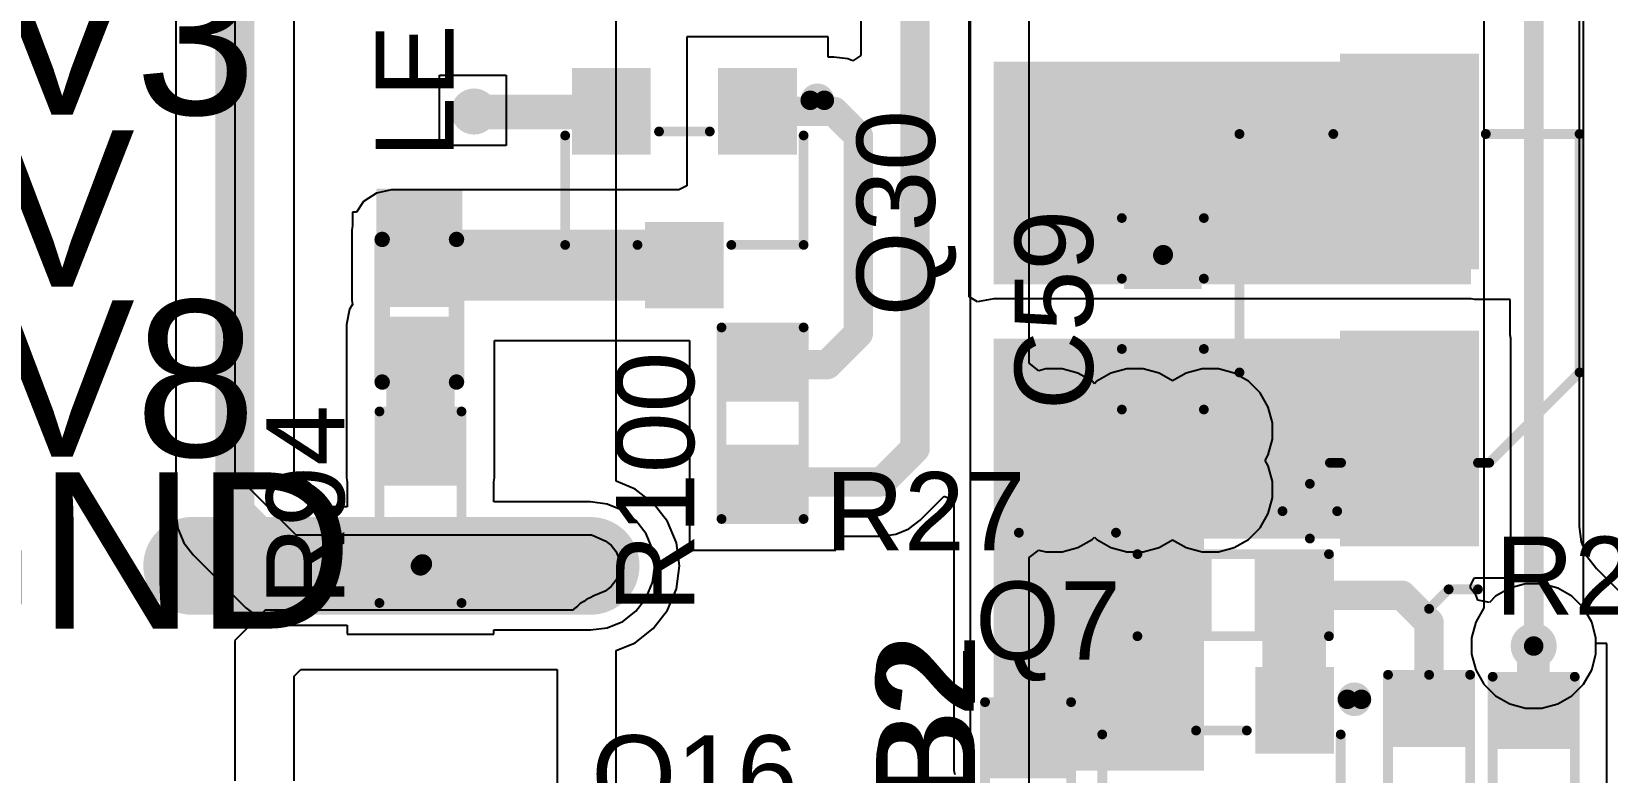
# Model space of a CAD drawing. Header units: millimetres. Extents: x -3 to 5437, y -3 to 5435.
# Drawn here: x 112.34 to 132.82, y 21.06 to 30.69 of the extents above; entities that cross this region are included whole.
import ezdxf

# ---------------------------------------------------------------- set-up
doc = ezdxf.new("R2010")
doc.units = ezdxf.units.MM
for name, color, linetype in [('BottomLayer', 5, 'Continuous'), ('BottomSolder', 6, 'Continuous'), ('TopLayer', 1, 'Continuous'), ('TopOverlay', 2, 'Continuous'), ('TopPaste', 8, 'Continuous'), ('TopSolder', 216, 'Continuous'), ('ViaHoleLayer', 16, 'Continuous')]:
    doc.layers.add(name, color=color, linetype=linetype)
doc.styles.add('Arial', font='', dxfattribs={"height": 0.2})
doc.styles.get('Arial').set_extended_font_data('Arial')

# ---------------------------------------------------------------- blocks, each defined once
blk = doc.blocks.new('SOT_23_237')
at = {"layer": 'TopLayer'}
for points in [[(-0.41, 1.46), (0.41, 1.46), (0.41, 0.54), (-0.41, 0.54)], [(-1.36, -0.54), (-0.54, -0.54), (-0.54, -1.46), (-1.36, -1.46)], [(0.54, -0.54), (1.36, -0.54), (1.36, -1.46), (0.54, -1.46)]]:
    blk.add_hatch(color=1, dxfattribs=at).paths.add_polyline_path(points)
at = {"layer": 'TopPaste'}
for points in [[(-0.41, 1.46), (0.41, 1.46), (0.41, 0.54), (-0.41, 0.54)], [(-1.36, -0.54), (-0.54, -0.54), (-0.54, -1.46), (-1.36, -1.46)], [(0.54, -0.54), (1.36, -0.54), (1.36, -1.46), (0.54, -1.46)]]:
    blk.add_hatch(color=8, dxfattribs=at).paths.add_polyline_path(points)
at = {"layer": 'TopSolder'}
for points in [[(-0.512, 1.562), (0.512, 1.562), (0.512, 0.438), (-0.512, 0.438)], [(-1.462, -0.438), (-0.438, -0.438), (-0.438, -1.562), (-1.462, -1.562)], [(0.438, -0.438), (1.462, -0.438), (1.462, -1.562), (0.438, -1.562)]]:
    blk.add_hatch(color=216, dxfattribs=at).paths.add_polyline_path(points)
at = {"layer": 'TopOverlay', "const_width": 0.127}
for points in [[(-1.549, 0.737), (-1.549, -0.686)], [(-0.61, 0.737), (-1.549, 0.737)], [(1.549, 0.737), (0.61, 0.737)], [(1.549, 0.737), (1.549, -0.686)], [(0.33, -0.737), (-0.33, -0.737)]]:
    blk.add_lwpolyline(points, dxfattribs=at)
at = {"layer": 'TopOverlay'}
for points, const_width in [([(-1.581, 0.737, 1), (-1.518, 0.737, 1)], 0.0635), ([(-1.581, 0.737, 1), (-1.518, 0.737, 1)], 0.0635), ([(-0.641, 0.737, 1), (-0.578, 0.737, 1)], 0.0635), ([(0.578, 0.737, 1), (0.641, 0.737, 1)], 0.0635), ([(1.518, 0.737, 1), (1.581, 0.737, 1)], 0.0635), ([(1.518, 0.737, 1), (1.581, 0.737, 1)], 0.0635), ([(-1.581, -0.686, 1), (-1.518, -0.686, 1)], 0.0635), ([(-0.362, -0.737, 1), (-0.298, -0.737, 1)], 0.0635), ([(0.298, -0.737, 1), (0.362, -0.737, 1)], 0.0635), ([(1.518, -0.686, 1), (1.581, -0.686, 1)], 0.0635), ([(-1.636, -1.143, 1), (-1.819, -1.143, 1)], 0.254), ([(-1.882, -1.143, 1), (-1.755, -1.143, 1)], 0.127), ([(-1.699, -1.143, 1), (-1.572, -1.143, 1)], 0.127)]:
    blk.add_lwpolyline(points, format="xyb", close=True, dxfattribs=dict(at, const_width=const_width))
blk = doc.blocks.new('R___0603_261')
at = {"layer": 'TopLayer'}
for points in [[(-0.381, 0.4445), (-0.381, -0.4445), (-1.143, -0.4445), (-1.143, 0.4445)], [(1.143, 0.4445), (1.143, -0.4445), (0.381, -0.4445), (0.381, 0.4445)]]:
    blk.add_hatch(color=1, dxfattribs=at).paths.add_polyline_path(points)
at = {"layer": 'TopPaste'}
for points in [[(-0.381, 0.4445), (-0.381, -0.4445), (-1.143, -0.4445), (-1.143, 0.4445)], [(1.143, 0.4445), (1.143, -0.4445), (0.381, -0.4445), (0.381, 0.4445)]]:
    blk.add_hatch(color=8, dxfattribs=at).paths.add_polyline_path(points)
at = {"layer": 'TopSolder'}
for points in [[(-0.2794, 0.5461), (-0.2794, -0.5461), (-1.2446, -0.5461), (-1.2446, 0.5461)], [(1.2446, 0.5461), (1.2446, -0.5461), (0.2794, -0.5461), (0.2794, 0.5461)]]:
    blk.add_hatch(color=216, dxfattribs=at).paths.add_polyline_path(points)
at = {"layer": 'TopOverlay', "const_width": 0.127}
for points in [[(-1.2192, -0.5334), (-1.2192, 0.5334)], [(1.2192, 0.5334), (-1.2192, 0.5334)], [(1.2192, -0.5334), (1.2192, 0.5334)], [(1.2192, -0.5334), (-1.2192, -0.5334)]]:
    blk.add_lwpolyline(points, dxfattribs=at)
at = {"layer": 'TopOverlay', "const_width": 0.0635}
for points in [[(-1.25095, 0.5334, 1), (-1.18745, 0.5334, 1)], [(-1.25095, 0.5334, 1), (-1.18745, 0.5334, 1)], [(1.18745, 0.5334, 1), (1.25095, 0.5334, 1)], [(1.18745, 0.5334, 1), (1.25095, 0.5334, 1)], [(-1.25095, -0.5334, 1), (-1.18745, -0.5334, 1)], [(-1.25095, -0.5334, 1), (-1.18745, -0.5334, 1)], [(1.18745, -0.5334, 1), (1.25095, -0.5334, 1)], [(1.18745, -0.5334, 1), (1.25095, -0.5334, 1)]]:
    blk.add_lwpolyline(points, format="xyb", close=True, dxfattribs=at)
blk = doc.blocks.new('R___0603_262')
at = {"layer": 'TopLayer'}
for points in [[(-0.381, 0.4445), (-0.381, -0.4445), (-1.143, -0.4445), (-1.143, 0.4445)], [(1.143, 0.4445), (1.143, -0.4445), (0.381, -0.4445), (0.381, 0.4445)]]:
    blk.add_hatch(color=1, dxfattribs=at).paths.add_polyline_path(points)
at = {"layer": 'TopPaste'}
for points in [[(-0.381, 0.4445), (-0.381, -0.4445), (-1.143, -0.4445), (-1.143, 0.4445)], [(1.143, 0.4445), (1.143, -0.4445), (0.381, -0.4445), (0.381, 0.4445)]]:
    blk.add_hatch(color=8, dxfattribs=at).paths.add_polyline_path(points)
at = {"layer": 'TopSolder'}
for points in [[(-0.2794, 0.5461), (-0.2794, -0.5461), (-1.2446, -0.5461), (-1.2446, 0.5461)], [(1.2446, 0.5461), (1.2446, -0.5461), (0.2794, -0.5461), (0.2794, 0.5461)]]:
    blk.add_hatch(color=216, dxfattribs=at).paths.add_polyline_path(points)
at = {"layer": 'TopOverlay', "const_width": 0.127}
for points in [[(1.2192, 0.5334), (-1.2192, 0.5334)], [(-1.2192, -0.5334), (-1.2192, 0.5334)], [(1.2192, -0.5334), (1.2192, 0.5334)], [(1.2192, -0.5334), (-1.2192, -0.5334)]]:
    blk.add_lwpolyline(points, dxfattribs=at)
at = {"layer": 'TopOverlay', "const_width": 0.0635}
for points in [[(-1.25095, 0.5334, 1), (-1.18745, 0.5334, 1)], [(-1.25095, 0.5334, 1), (-1.18745, 0.5334, 1)], [(1.18745, 0.5334, 1), (1.25095, 0.5334, 1)], [(1.18745, 0.5334, 1), (1.25095, 0.5334, 1)], [(-1.25095, -0.5334, 1), (-1.18745, -0.5334, 1)], [(-1.25095, -0.5334, 1), (-1.18745, -0.5334, 1)], [(1.18745, -0.5334, 1), (1.25095, -0.5334, 1)], [(1.18745, -0.5334, 1), (1.25095, -0.5334, 1)]]:
    blk.add_lwpolyline(points, format="xyb", close=True, dxfattribs=at)
blk = doc.blocks.new('RES_0603_295')
at = {"layer": 'TopLayer'}
for points in [[(-0.381, 0.4445), (-0.381, -0.4445), (-1.143, -0.4445), (-1.143, 0.4445)], [(1.143, 0.4445), (1.143, -0.4445), (0.381, -0.4445), (0.381, 0.4445)]]:
    blk.add_hatch(color=1, dxfattribs=at).paths.add_polyline_path(points)
at = {"layer": 'TopPaste'}
for points in [[(-0.381, 0.4445), (-0.381, -0.4445), (-1.143, -0.4445), (-1.143, 0.4445)], [(1.143, 0.4445), (1.143, -0.4445), (0.381, -0.4445), (0.381, 0.4445)]]:
    blk.add_hatch(color=8, dxfattribs=at).paths.add_polyline_path(points)
at = {"layer": 'TopSolder'}
for points in [[(-0.2794, 0.5461), (-0.2794, -0.5461), (-1.2446, -0.5461), (-1.2446, 0.5461)], [(1.2446, 0.5461), (1.2446, -0.5461), (0.2794, -0.5461), (0.2794, 0.5461)]]:
    blk.add_hatch(color=216, dxfattribs=at).paths.add_polyline_path(points)
at = {"layer": 'TopOverlay', "const_width": 0.127}
for points in [[(-1.2446, 0.5334), (-1.2446, -0.5334)], [(-1.2446, 0.5334), (1.2446, 0.5334)], [(1.2446, 0.5334), (1.2446, -0.5334)], [(-1.2446, -0.5334), (1.2446, -0.5334)]]:
    blk.add_lwpolyline(points, dxfattribs=at)
at = {"layer": 'TopOverlay', "const_width": 0.0635}
for points in [[(-1.27635, 0.5334, 1), (-1.21285, 0.5334, 1)], [(-1.27635, 0.5334, 1), (-1.21285, 0.5334, 1)], [(1.21285, 0.5334, 1), (1.27635, 0.5334, 1)], [(1.21285, 0.5334, 1), (1.27635, 0.5334, 1)], [(-1.27635, -0.5334, 1), (-1.21285, -0.5334, 1)], [(-1.27635, -0.5334, 1), (-1.21285, -0.5334, 1)], [(1.21285, -0.5334, 1), (1.27635, -0.5334, 1)], [(1.21285, -0.5334, 1), (1.27635, -0.5334, 1)]]:
    blk.add_lwpolyline(points, format="xyb", close=True, dxfattribs=at)
blk = doc.blocks.new('RES_0603_301')
at = {"layer": 'TopLayer'}
for points in [[(-0.381, 0.4445), (-0.381, -0.4445), (-1.143, -0.4445), (-1.143, 0.4445)], [(1.143, 0.4445), (1.143, -0.4445), (0.381, -0.4445), (0.381, 0.4445)]]:
    blk.add_hatch(color=1, dxfattribs=at).paths.add_polyline_path(points)
at = {"layer": 'TopPaste'}
for points in [[(-0.381, 0.4445), (-0.381, -0.4445), (-1.143, -0.4445), (-1.143, 0.4445)], [(1.143, 0.4445), (1.143, -0.4445), (0.381, -0.4445), (0.381, 0.4445)]]:
    blk.add_hatch(color=8, dxfattribs=at).paths.add_polyline_path(points)
at = {"layer": 'TopSolder'}
for points in [[(-0.2794, 0.5461), (-0.2794, -0.5461), (-1.2446, -0.5461), (-1.2446, 0.5461)], [(1.2446, 0.5461), (1.2446, -0.5461), (0.2794, -0.5461), (0.2794, 0.5461)]]:
    blk.add_hatch(color=216, dxfattribs=at).paths.add_polyline_path(points)
at = {"layer": 'TopOverlay', "const_width": 0.127}
for points in [[(-1.2446, -0.5334), (-1.2446, 0.5334)], [(1.2446, 0.5334), (-1.2446, 0.5334)], [(1.2446, -0.5334), (1.2446, 0.5334)], [(1.2446, -0.5334), (-1.2446, -0.5334)]]:
    blk.add_lwpolyline(points, dxfattribs=at)
at = {"layer": 'TopOverlay', "const_width": 0.0635}
for points in [[(-1.27635, 0.5334, 1), (-1.21285, 0.5334, 1)], [(-1.27635, 0.5334, 1), (-1.21285, 0.5334, 1)], [(1.21285, 0.5334, 1), (1.27635, 0.5334, 1)], [(1.21285, 0.5334, 1), (1.27635, 0.5334, 1)], [(-1.27635, -0.5334, 1), (-1.21285, -0.5334, 1)], [(-1.27635, -0.5334, 1), (-1.21285, -0.5334, 1)], [(1.21285, -0.5334, 1), (1.27635, -0.5334, 1)], [(1.21285, -0.5334, 1), (1.27635, -0.5334, 1)]]:
    blk.add_lwpolyline(points, format="xyb", close=True, dxfattribs=at)
blk = doc.blocks.new('SOT_23_320')
at = {"layer": 'TopLayer'}
for points in [[(-0.41, 1.46), (0.41, 1.46), (0.41, 0.54), (-0.41, 0.54)], [(-1.36, -0.54), (-0.54, -0.54), (-0.54, -1.46), (-1.36, -1.46)], [(0.54, -0.54), (1.36, -0.54), (1.36, -1.46), (0.54, -1.46)]]:
    blk.add_hatch(color=1, dxfattribs=at).paths.add_polyline_path(points)
at = {"layer": 'TopPaste'}
for points in [[(-0.41, 1.46), (0.41, 1.46), (0.41, 0.54), (-0.41, 0.54)], [(-1.36, -0.54), (-0.54, -0.54), (-0.54, -1.46), (-1.36, -1.46)], [(0.54, -0.54), (1.36, -0.54), (1.36, -1.46), (0.54, -1.46)]]:
    blk.add_hatch(color=8, dxfattribs=at).paths.add_polyline_path(points)
at = {"layer": 'TopSolder'}
for points in [[(-0.512, 1.562), (0.512, 1.562), (0.512, 0.438), (-0.512, 0.438)], [(-1.462, -0.438), (-0.438, -0.438), (-0.438, -1.562), (-1.462, -1.562)], [(0.438, -0.438), (1.462, -0.438), (1.462, -1.562), (0.438, -1.562)]]:
    blk.add_hatch(color=216, dxfattribs=at).paths.add_polyline_path(points)
at = {"layer": 'TopOverlay', "const_width": 0.127}
for points in [[(-0.61, 0.737), (-1.549, 0.737)], [(-1.549, 0.737), (-1.549, -0.686)], [(1.549, 0.737), (0.61, 0.737)], [(1.549, 0.737), (1.549, -0.686)], [(0.33, -0.737), (-0.33, -0.737)]]:
    blk.add_lwpolyline(points, dxfattribs=at)
at = {"layer": 'TopOverlay'}
for points, const_width in [([(-1.581, 0.737, 1), (-1.518, 0.737, 1)], 0.0635), ([(-1.581, 0.737, 1), (-1.518, 0.737, 1)], 0.0635), ([(-0.641, 0.737, 1), (-0.578, 0.737, 1)], 0.0635), ([(0.578, 0.737, 1), (0.641, 0.737, 1)], 0.0635), ([(1.518, 0.737, 1), (1.581, 0.737, 1)], 0.0635), ([(1.518, 0.737, 1), (1.581, 0.737, 1)], 0.0635), ([(-1.581, -0.686, 1), (-1.518, -0.686, 1)], 0.0635), ([(-0.362, -0.737, 1), (-0.298, -0.737, 1)], 0.0635), ([(0.298, -0.737, 1), (0.362, -0.737, 1)], 0.0635), ([(1.518, -0.686, 1), (1.581, -0.686, 1)], 0.0635), ([(-1.636, -1.143, 1), (-1.819, -1.143, 1)], 0.254), ([(-1.882, -1.143, 1), (-1.755, -1.143, 1)], 0.127), ([(-1.699, -1.143, 1), (-1.572, -1.143, 1)], 0.127)]:
    blk.add_lwpolyline(points, format="xyb", close=True, dxfattribs=dict(at, const_width=const_width))
blk = doc.blocks.new('LED_0402_329')
at = {"layer": 'TopLayer'}
for points in [[(-0.785, 0.36), (-0.165, 0.36), (-0.165, -0.36), (-0.785, -0.36)], [(0.165, 0.36), (0.785, 0.36), (0.785, -0.36), (0.165, -0.36)]]:
    blk.add_hatch(color=1, dxfattribs=at).paths.add_polyline_path(points)
at = {"layer": 'TopOverlay'}
blk.add_hatch(color=2, dxfattribs=at).paths.add_polyline_path([(0.937, -0.558), (1.598, -0.558), (1.598, 0.559), (0.937, 0.559)])
at = {"layer": 'TopPaste'}
for points in [[(-0.785, 0.36), (-0.165, 0.36), (-0.165, -0.36), (-0.785, -0.36)], [(0.165, 0.36), (0.785, 0.36), (0.785, -0.36), (0.165, -0.36)]]:
    blk.add_hatch(color=8, dxfattribs=at).paths.add_polyline_path(points)
at = {"layer": 'TopSolder'}
for points in [[(-0.887, 0.462), (-0.063, 0.462), (-0.063, -0.462), (-0.887, -0.462)], [(0.063, 0.462), (0.887, 0.462), (0.887, -0.462), (0.063, -0.462)]]:
    blk.add_hatch(color=216, dxfattribs=at).paths.add_polyline_path(points)
at = {"layer": 'TopOverlay', "const_width": 0.2}
for points in [[(-0.914, 0.483), (-0.914, -0.483)], [(-0.914, 0.483), (0.94, 0.483)], [(0.94, 0.483), (0.94, -0.483)], [(-0.914, -0.483), (0.94, -0.483)]]:
    blk.add_lwpolyline(points, dxfattribs=at)
at = {"layer": 'TopOverlay', "const_width": 0.1}
for points in [[(-0.964, 0.483, 1), (-0.864, 0.483, 1)], [(-0.964, 0.483, 1), (-0.864, 0.483, 1)], [(0.89, 0.483, 1), (0.99, 0.483, 1)], [(0.89, 0.483, 1), (0.99, 0.483, 1)], [(-0.964, -0.483, 1), (-0.864, -0.483, 1)], [(-0.964, -0.483, 1), (-0.864, -0.483, 1)], [(0.89, -0.483, 1), (0.99, -0.483, 1)], [(0.89, -0.483, 1), (0.99, -0.483, 1)]]:
    blk.add_lwpolyline(points, format="xyb", close=True, dxfattribs=at)
blk = doc.blocks.new('C__0603_408')
at = {"layer": 'TopLayer'}
for points in [[(-0.381, 0.445), (-0.381, -0.445), (-1.143, -0.445), (-1.143, 0.445)], [(1.143, 0.445), (1.143, -0.445), (0.381, -0.445), (0.381, 0.445)]]:
    blk.add_hatch(color=1, dxfattribs=at).paths.add_polyline_path(points)
at = {"layer": 'TopPaste'}
for points in [[(-0.381, 0.445), (-0.381, -0.445), (-1.143, -0.445), (-1.143, 0.445)], [(1.143, 0.445), (1.143, -0.445), (0.381, -0.445), (0.381, 0.445)]]:
    blk.add_hatch(color=8, dxfattribs=at).paths.add_polyline_path(points)
at = {"layer": 'TopSolder'}
for points in [[(-0.321, 0.504), (-0.321, -0.504), (-1.203, -0.504), (-1.203, 0.504)], [(1.203, 0.504), (1.203, -0.504), (0.321, -0.504), (0.321, 0.504)]]:
    blk.add_hatch(color=216, dxfattribs=at).paths.add_polyline_path(points)
at = {"layer": 'TopOverlay', "const_width": 0.127}
for points in [[(-1.245, 0.533), (-0.457, 0.533)], [(-1.245, 0.533), (-1.245, -0.533)], [(0.457, 0.533), (1.245, 0.533)], [(1.245, 0.533), (1.245, -0.533)], [(-1.245, -0.533), (-0.457, -0.533)], [(0.457, -0.533), (1.245, -0.533)]]:
    blk.add_lwpolyline(points, dxfattribs=at)
at = {"layer": 'TopOverlay', "const_width": 0.0635}
for points in [[(-1.276, 0.533, 1), (-1.213, 0.533, 1)], [(-1.276, 0.533, 1), (-1.213, 0.533, 1)], [(-0.489, 0.533, 1), (-0.425, 0.533, 1)], [(0.425, 0.533, 1), (0.489, 0.533, 1)], [(1.213, 0.533, 1), (1.276, 0.533, 1)], [(1.213, 0.533, 1), (1.276, 0.533, 1)], [(-1.276, -0.533, 1), (-1.213, -0.533, 1)], [(-1.276, -0.533, 1), (-1.213, -0.533, 1)], [(-0.489, -0.533, 1), (-0.425, -0.533, 1)], [(0.425, -0.533, 1), (0.489, -0.533, 1)], [(1.213, -0.533, 1), (1.276, -0.533, 1)], [(1.213, -0.533, 1), (1.276, -0.533, 1)]]:
    blk.add_lwpolyline(points, format="xyb", close=True, dxfattribs=at)
blk = doc.blocks.new('RVT1E100M0405__409')
at = {"layer": 'TopLayer'}
for points in [[(-3.1, 0.8), (-0.5, 0.8), (-0.5, -0.8), (-3.1, -0.8)], [(0.5, 0.8), (3.1, 0.8), (3.1, -0.8), (0.5, -0.8)]]:
    blk.add_hatch(color=1, dxfattribs=at).paths.add_polyline_path(points)
at = {"layer": 'TopPaste'}
for points in [[(-3.1, 0.8), (-0.5, 0.8), (-0.5, -0.8), (-3.1, -0.8)], [(0.5, 0.8), (3.1, 0.8), (3.1, -0.8), (0.5, -0.8)]]:
    blk.add_hatch(color=8, dxfattribs=at).paths.add_polyline_path(points)
at = {"layer": 'TopSolder'}
for points in [[(-3.202, 0.902), (-0.398, 0.902), (-0.398, -0.902), (-3.202, -0.902)], [(0.398, 0.902), (3.202, 0.902), (3.202, -0.902), (0.398, -0.902)]]:
    blk.add_hatch(color=216, dxfattribs=at).paths.add_polyline_path(points)
at = {"layer": 'TopOverlay', "const_width": 0.127}
for points in [[(-0.94, 2.21), (-2.115, 1.035)], [(-0.94, 2.21), (2.159, 2.21)], [(2.159, 2.21), (2.159, 0.991)], [(-2.743, 1.651), (-2.743, 0.94)], [(-3.099, 1.295), (-2.388, 1.295)], [(-2.115, 1.035), (-2.115, 0.889)], [(-2.115, -0.889), (-2.115, -1.035)], [(-2.115, -1.035), (-0.94, -2.21)], [(2.159, -0.991), (2.159, -2.21)], [(-0.94, -2.21), (2.159, -2.21)]]:
    blk.add_lwpolyline(points, dxfattribs=at)
at = {"layer": 'TopOverlay', "const_width": 0.0635}
for points in [[(-0.972, 2.21, 1), (-0.908, 2.21, 1)], [(-0.972, 2.21, 1), (-0.908, 2.21, 1)], [(2.127, 2.21, 1), (2.191, 2.21, 1)], [(2.127, 2.21, 1), (2.191, 2.21, 1)], [(-2.775, 1.651, 1), (-2.711, 1.651, 1)], [(-3.131, 1.295, 1), (-3.067, 1.295, 1)], [(-2.419, 1.295, 1), (-2.356, 1.295, 1)], [(-2.146, 1.035, 1), (-2.083, 1.035, 1)], [(-2.146, 1.035, 1), (-2.083, 1.035, 1)], [(2.127, 0.991, 1), (2.191, 0.991, 1)], [(-2.775, 0.94, 1), (-2.711, 0.94, 1)], [(-2.146, 0.889, 1), (-2.083, 0.889, 1)], [(-2.146, -0.889, 1), (-2.083, -0.889, 1)], [(-2.146, -1.035, 1), (-2.083, -1.035, 1)], [(-2.146, -1.035, 1), (-2.083, -1.035, 1)], [(2.127, -0.991, 1), (2.191, -0.991, 1)], [(-0.972, -2.21, 1), (-0.908, -2.21, 1)], [(-0.972, -2.21, 1), (-0.908, -2.21, 1)], [(2.127, -2.21, 1), (2.191, -2.21, 1)], [(2.127, -2.21, 1), (2.191, -2.21, 1)]]:
    blk.add_lwpolyline(points, format="xyb", close=True, dxfattribs=at)
blk = doc.blocks.new('S______B______423')
at = {"layer": 'TopLayer'}
for points in [[(-1.143, -0.445), (-1.143, 0.445), (-0.381, 0.445), (-0.381, -0.445)], [(0.381, -0.445), (0.381, 0.445), (1.143, 0.445), (1.143, -0.445)]]:
    blk.add_hatch(color=1, dxfattribs=at).paths.add_polyline_path(points)
at = {"layer": 'TopPaste'}
for points in [[(-1.143, -0.445), (-1.143, 0.445), (-0.381, 0.445), (-0.381, -0.445)], [(0.381, -0.445), (0.381, 0.445), (1.143, 0.445), (1.143, -0.445)]]:
    blk.add_hatch(color=8, dxfattribs=at).paths.add_polyline_path(points)
at = {"layer": 'TopSolder'}
for points in [[(-1.245, -0.546), (-1.245, 0.546), (-0.279, 0.546), (-0.279, -0.546)], [(0.279, -0.546), (0.279, 0.546), (1.245, 0.546), (1.245, -0.546)]]:
    blk.add_hatch(color=216, dxfattribs=at).paths.add_polyline_path(points)
at = {"layer": 'TopOverlay', "const_width": 0.127}
for points in [[(1.27, 0.559), (-1.27, 0.559)], [(-1.27, -0.559), (-1.27, 0.559)], [(1.27, -0.559), (1.27, 0.559)], [(1.27, -0.559), (-1.27, -0.559)]]:
    blk.add_lwpolyline(points, dxfattribs=at)
at = {"layer": 'TopOverlay', "const_width": 0.0635}
for points in [[(-1.302, 0.559, 1), (-1.238, 0.559, 1)], [(-1.302, 0.559, 1), (-1.238, 0.559, 1)], [(1.238, 0.559, 1), (1.302, 0.559, 1)], [(1.238, 0.559, 1), (1.302, 0.559, 1)], [(-1.302, -0.559, 1), (-1.238, -0.559, 1)], [(-1.302, -0.559, 1), (-1.238, -0.559, 1)], [(1.238, -0.559, 1), (1.302, -0.559, 1)], [(1.238, -0.559, 1), (1.302, -0.559, 1)]]:
    blk.add_lwpolyline(points, format="xyb", close=True, dxfattribs=at)
at = {"layer": 'TopOverlay'}
blk.add_text('SB2', height=1.27, rotation=-180, dxfattribs=at).set_placement((1.191, -0.706))
blk = doc.blocks.new('RES_0603_447')
at = {"layer": 'TopLayer'}
for points in [[(-0.381, 0.4445), (-0.381, -0.4445), (-1.143, -0.4445), (-1.143, 0.4445)], [(1.143, 0.4445), (1.143, -0.4445), (0.381, -0.4445), (0.381, 0.4445)]]:
    blk.add_hatch(color=1, dxfattribs=at).paths.add_polyline_path(points)
at = {"layer": 'TopPaste'}
for points in [[(-0.381, 0.4445), (-0.381, -0.4445), (-1.143, -0.4445), (-1.143, 0.4445)], [(1.143, 0.4445), (1.143, -0.4445), (0.381, -0.4445), (0.381, 0.4445)]]:
    blk.add_hatch(color=8, dxfattribs=at).paths.add_polyline_path(points)
at = {"layer": 'TopSolder'}
for points in [[(-0.2794, 0.5461), (-0.2794, -0.5461), (-1.2446, -0.5461), (-1.2446, 0.5461)], [(1.2446, 0.5461), (1.2446, -0.5461), (0.2794, -0.5461), (0.2794, 0.5461)]]:
    blk.add_hatch(color=216, dxfattribs=at).paths.add_polyline_path(points)
at = {"layer": 'TopOverlay', "const_width": 0.127}
for points in [[(-1.2446, 0.5334), (-1.2446, -0.5334)], [(1.2446, 0.5334), (-1.2446, 0.5334)], [(1.2446, 0.5334), (1.2446, -0.5334)], [(1.2446, -0.5334), (-1.2446, -0.5334)]]:
    blk.add_lwpolyline(points, dxfattribs=at)
at = {"layer": 'TopOverlay', "const_width": 0.0635}
for points in [[(-1.27635, 0.5334, 1), (-1.21285, 0.5334, 1)], [(-1.27635, 0.5334, 1), (-1.21285, 0.5334, 1)], [(1.21285, 0.5334, 1), (1.27635, 0.5334, 1)], [(1.21285, 0.5334, 1), (1.27635, 0.5334, 1)], [(-1.27635, -0.5334, 1), (-1.21285, -0.5334, 1)], [(-1.27635, -0.5334, 1), (-1.21285, -0.5334, 1)], [(1.21285, -0.5334, 1), (1.27635, -0.5334, 1)], [(1.21285, -0.5334, 1), (1.27635, -0.5334, 1)]]:
    blk.add_lwpolyline(points, format="xyb", close=True, dxfattribs=at)

msp = doc.modelspace()

# ---------------------------------------------------------------- hatches: boundary and pattern name
at = {"layer": 'BottomLayer'}
h = msp.add_hatch(color=5, dxfattribs=at)
edge = h.paths.add_edge_path()
edge.add_arc((118.09, 29.655), 0.3, 0, 360)
h = msp.add_hatch(color=5, dxfattribs=at)
edge = h.paths.add_edge_path()
edge.add_arc((128.165, 29.741), 0.3, 0, 360)
h = msp.add_hatch(color=5, dxfattribs=at)
edge = h.paths.add_edge_path()
edge.add_arc((129.029, 29.741), 0.3, 0, 360)
h = msp.add_hatch(color=5, dxfattribs=at)
edge = h.paths.add_edge_path()
edge.add_arc((128.165, 28.877), 0.3, 0, 360)
h = msp.add_hatch(color=5, dxfattribs=at)
edge = h.paths.add_edge_path()
edge.add_arc((129.054, 28.852), 0.3, 0, 360)
h = msp.add_hatch(color=5, dxfattribs=at)
edge = h.paths.add_edge_path()
edge.add_arc((128.165, 27.988), 0.3, 0, 360)
h = msp.add_hatch(color=5, dxfattribs=at)
edge = h.paths.add_edge_path()
edge.add_arc((129.029, 27.988), 0.3, 0, 360)
h = msp.add_hatch(color=5, dxfattribs=at)
edge = h.paths.add_edge_path()
edge.add_arc((125.627, 25.502), 0.3, 0, 360)
h = msp.add_hatch(color=5, dxfattribs=at)
edge = h.paths.add_edge_path()
edge.add_arc((126.68, 25.502), 0.3, 0, 360)
h = msp.add_hatch(color=5, dxfattribs=at)
edge = h.paths.add_edge_path()
edge.add_arc((127.658, 25.502), 0.3, 0, 360)
h = msp.add_hatch(color=5, dxfattribs=at)
edge = h.paths.add_edge_path()
edge.add_arc((125.627, 24.74), 0.3, 0, 360)
h = msp.add_hatch(color=5, dxfattribs=at)
edge = h.paths.add_edge_path()
edge.add_arc((126.68, 24.74), 0.3, 0, 360)
h = msp.add_hatch(color=5, dxfattribs=at)
edge = h.paths.add_edge_path()
edge.add_arc((127.658, 24.74), 0.3, 0, 360)
h = msp.add_hatch(color=5, dxfattribs=at)
edge = h.paths.add_edge_path()
edge.add_arc((119.605, 23.75), 0.3, 0, 360)
h = msp.add_hatch(color=5, dxfattribs=at)
edge = h.paths.add_edge_path()
edge.add_arc((131.862, 22.708), 0.3, 0, 360)
at = {"layer": 'BottomSolder'}
h = msp.add_hatch(color=6, dxfattribs=at)
edge = h.paths.add_edge_path()
edge.add_arc((118.09, 29.655), 0.15, 0, 360)
h = msp.add_hatch(color=6, dxfattribs=at)
edge = h.paths.add_edge_path()
edge.add_arc((129.054, 28.852), 0.15, 0, 360)
h = msp.add_hatch(color=6, dxfattribs=at)
edge = h.paths.add_edge_path()
edge.add_arc((119.605, 23.75), 0.15, 0, 360)
h = msp.add_hatch(color=6, dxfattribs=at)
edge = h.paths.add_edge_path()
edge.add_arc((131.862, 22.708), 0.15, 0, 360)
at = {"layer": 'TopLayer'}
for points in [[(124.845, 27.407), (131.048, 27.407), (131.048, 30.304), (124.845, 30.304)], [(119.833, 29.873), (118.09, 29.873), (118.09, 29.423), (119.833, 29.423)], [(117.019, 27.198), (121.234, 27.198), (121.234, 28.118), (117.019, 28.118)], [(116.949, 24.893), (117.838, 24.893), (117.838, 26.888), (116.949, 26.888)], [(124.845, 24.104), (131.048, 24.104), (131.048, 26.704), (124.845, 26.704)], [(124.845, 21.09), (127.575, 21.09), (127.575, 26.645), (124.845, 26.645)], [(128.337, 21.413), (129.164, 21.413), (129.164, 23.813), (128.337, 23.813)], [(131.646, 21.471), (132.069, 21.471), (132.069, 22.708), (131.646, 22.708)]]:
    msp.add_hatch(color=1, dxfattribs=at).paths.add_polyline_path(points)
h = msp.add_hatch(color=1, dxfattribs=at)
edge = h.paths.add_edge_path()
edge.add_arc((118.09, 29.655), 0.3, 0, 360)
h = msp.add_hatch(color=1, dxfattribs=at)
edge = h.paths.add_edge_path()
edge.add_arc((128.165, 29.741), 0.3, 0, 360)
h = msp.add_hatch(color=1, dxfattribs=at)
edge = h.paths.add_edge_path()
edge.add_arc((129.029, 29.741), 0.3, 0, 360)
h = msp.add_hatch(color=1, dxfattribs=at)
edge = h.paths.add_edge_path()
edge.add_arc((128.165, 28.877), 0.3, 0, 360)
h = msp.add_hatch(color=1, dxfattribs=at)
edge = h.paths.add_edge_path()
edge.add_arc((129.054, 28.852), 0.3, 0, 360)
h = msp.add_hatch(color=1, dxfattribs=at)
edge = h.paths.add_edge_path()
edge.add_arc((128.165, 27.988), 0.3, 0, 360)
h = msp.add_hatch(color=1, dxfattribs=at)
edge = h.paths.add_edge_path()
edge.add_arc((129.029, 27.988), 0.3, 0, 360)
h = msp.add_hatch(color=1, dxfattribs=at)
edge = h.paths.add_edge_path()
edge.add_arc((125.627, 25.502), 0.3, 0, 360)
h = msp.add_hatch(color=1, dxfattribs=at)
edge = h.paths.add_edge_path()
edge.add_arc((126.68, 25.502), 0.3, 0, 360)
h = msp.add_hatch(color=1, dxfattribs=at)
edge = h.paths.add_edge_path()
edge.add_arc((127.658, 25.502), 0.3, 0, 360)
h = msp.add_hatch(color=1, dxfattribs=at)
edge = h.paths.add_edge_path()
edge.add_arc((125.627, 24.74), 0.3, 0, 360)
h = msp.add_hatch(color=1, dxfattribs=at)
edge = h.paths.add_edge_path()
edge.add_arc((126.68, 24.74), 0.3, 0, 360)
h = msp.add_hatch(color=1, dxfattribs=at)
edge = h.paths.add_edge_path()
edge.add_arc((127.658, 24.74), 0.3, 0, 360)
h = msp.add_hatch(color=1, dxfattribs=at)
edge = h.paths.add_edge_path()
edge.add_arc((119.605, 23.75), 0.3, 0, 360)
h = msp.add_hatch(color=1, dxfattribs=at)
edge = h.paths.add_edge_path()
edge.add_arc((131.862, 22.708), 0.3, 0, 360)
at = {"layer": 'TopSolder'}
h = msp.add_hatch(color=216, dxfattribs=at)
edge = h.paths.add_edge_path()
edge.add_arc((118.09, 29.655), 0.15, 0, 360)
h = msp.add_hatch(color=216, dxfattribs=at)
edge = h.paths.add_edge_path()
edge.add_arc((129.054, 28.852), 0.15, 0, 360)
h = msp.add_hatch(color=216, dxfattribs=at)
edge = h.paths.add_edge_path()
edge.add_arc((119.605, 23.75), 0.15, 0, 360)
h = msp.add_hatch(color=216, dxfattribs=at)
edge = h.paths.add_edge_path()
edge.add_arc((131.862, 22.708), 0.15, 0, 360)
at = {"layer": 'ViaHoleLayer'}
h = msp.add_hatch(color=16, dxfattribs=at)
edge = h.paths.add_edge_path()
edge.add_arc((118.09, 29.655), 0.15, 0, 360)
h = msp.add_hatch(color=16, dxfattribs=at)
edge = h.paths.add_edge_path()
edge.add_arc((128.165, 29.741), 0.15, 0, 360)
h = msp.add_hatch(color=16, dxfattribs=at)
edge = h.paths.add_edge_path()
edge.add_arc((129.029, 29.741), 0.15, 0, 360)
h = msp.add_hatch(color=16, dxfattribs=at)
edge = h.paths.add_edge_path()
edge.add_arc((128.165, 28.877), 0.15, 0, 360)
h = msp.add_hatch(color=16, dxfattribs=at)
edge = h.paths.add_edge_path()
edge.add_arc((129.054, 28.852), 0.15, 0, 360)
h = msp.add_hatch(color=16, dxfattribs=at)
edge = h.paths.add_edge_path()
edge.add_arc((128.165, 27.988), 0.15, 0, 360)
h = msp.add_hatch(color=16, dxfattribs=at)
edge = h.paths.add_edge_path()
edge.add_arc((129.029, 27.988), 0.15, 0, 360)
h = msp.add_hatch(color=16, dxfattribs=at)
edge = h.paths.add_edge_path()
edge.add_arc((125.627, 25.502), 0.15, 0, 360)
h = msp.add_hatch(color=16, dxfattribs=at)
edge = h.paths.add_edge_path()
edge.add_arc((126.68, 25.502), 0.15, 0, 360)
h = msp.add_hatch(color=16, dxfattribs=at)
edge = h.paths.add_edge_path()
edge.add_arc((127.658, 25.502), 0.15, 0, 360)
h = msp.add_hatch(color=16, dxfattribs=at)
edge = h.paths.add_edge_path()
edge.add_arc((125.627, 24.74), 0.15, 0, 360)
h = msp.add_hatch(color=16, dxfattribs=at)
edge = h.paths.add_edge_path()
edge.add_arc((126.68, 24.74), 0.15, 0, 360)
h = msp.add_hatch(color=16, dxfattribs=at)
edge = h.paths.add_edge_path()
edge.add_arc((127.658, 24.74), 0.15, 0, 360)
h = msp.add_hatch(color=16, dxfattribs=at)
edge = h.paths.add_edge_path()
edge.add_arc((119.605, 23.75), 0.15, 0, 360)
h = msp.add_hatch(color=16, dxfattribs=at)
edge = h.paths.add_edge_path()
edge.add_arc((131.862, 22.708), 0.15, 0, 360)

# ---------------------------------------------------------------- linework, layer by layer
at = {"layer": 'BottomLayer'}
for p, q in [((131.214, 36.955), (131.214, 23.203)), ((132.509, 23.203), (132.509, 36.793)), ((119.939, 24.849), (119.939, 35.953)), ((124.536, 34.214), (124.536, 19.185)), ((125.305, 26.384), (125.305, 33.739)), ((114.982, 32.617), (114.982, 24.946)), ((117.64, 29.215), (117.64, 30.129)), ((117.64, 30.129), (118.509, 30.129)), ((118.509, 30.129), (118.509, 29.215)), ((118.509, 29.215), (117.64, 29.215)), ((125.432, 26.287), (125.305, 26.384)), ((125.521, 26.31), (125.432, 26.287)), ((125.733, 26.31), (125.521, 26.31)), ((125.939, 26.255), (125.733, 26.31)), ((126.123, 26.149), (125.939, 26.255)), ((126.368, 26.255), (126.184, 26.149)), ((126.574, 26.31), (126.368, 26.255)), ((126.787, 26.31), (126.574, 26.31)), ((126.992, 26.255), (126.787, 26.31)), ((127.169, 26.153), (126.992, 26.255)), ((127.346, 26.255), (127.169, 26.153)), ((127.552, 26.31), (127.346, 26.255)), ((127.765, 26.31), (127.552, 26.31)), ((127.97, 26.255), (127.765, 26.31)), ((128.154, 26.149), (127.97, 26.255)), ((126.154, 26.118), (126.123, 26.149)), ((126.184, 26.149), (126.154, 26.118)), ((128.305, 25.999), (128.154, 26.149)), ((128.411, 25.814), (128.305, 25.999)), ((128.466, 25.609), (128.411, 25.814)), ((128.466, 25.396), (128.466, 25.609)), ((128.411, 25.191), (128.466, 25.396)), ((128.371, 25.121), (128.411, 25.191)), ((128.411, 25.052), (128.371, 25.121)), ((128.466, 24.847), (128.411, 25.052)), ((114.982, 24.946), (115.773, 24.155)), ((120.182, 24.748), (119.939, 24.849)), ((128.466, 24.634), (128.466, 24.847)), ((120.42, 24.565), (120.182, 24.748)), ((128.411, 24.429), (128.466, 24.634)), ((120.604, 24.326), (120.42, 24.565)), ((128.305, 24.244), (128.411, 24.429)), ((120.719, 24.048), (120.604, 24.326)), ((128.154, 24.094), (128.305, 24.244)), ((115.773, 24.155), (119.616, 24.155)), ((119.616, 24.155), (119.645, 24.139)), ((119.645, 24.139), (119.794, 24.077)), ((119.794, 24.077), (119.872, 24.017)), ((119.872, 24.017), (119.932, 23.939)), ((120.758, 23.75), (120.719, 24.048)), ((125.733, 23.932), (125.939, 23.988)), ((125.939, 23.988), (126.123, 24.094)), ((126.123, 24.094), (126.154, 24.124)), ((126.154, 24.124), (126.184, 24.094)), ((126.184, 24.094), (126.368, 23.988)), ((126.368, 23.988), (126.574, 23.932)), ((126.787, 23.932), (126.992, 23.988)), ((126.992, 23.988), (127.169, 24.09)), ((127.169, 24.09), (127.346, 23.988)), ((127.346, 23.988), (127.552, 23.932)), ((127.765, 23.932), (127.97, 23.988)), ((127.97, 23.988), (128.154, 24.094)), ((119.932, 23.939), (119.97, 23.848)), ((119.97, 23.848), (119.983, 23.75)), ((125.305, 23.859), (125.432, 23.956)), ((125.305, 19.185), (125.305, 23.859)), ((125.432, 23.956), (125.521, 23.932)), ((125.521, 23.932), (125.733, 23.932)), ((126.574, 23.932), (126.787, 23.932)), ((127.552, 23.932), (127.765, 23.932)), ((119.932, 23.561), (119.872, 23.483)), ((119.97, 23.652), (119.932, 23.561)), ((119.983, 23.75), (119.97, 23.652)), ((120.719, 23.451), (120.758, 23.75)), ((119.645, 23.361), (119.601, 23.336)), ((119.794, 23.423), (119.645, 23.361)), ((119.872, 23.483), (119.794, 23.423)), ((120.604, 23.173), (120.719, 23.451)), ((115.374, 23.173), (114.982, 22.782)), ((119.379, 23.173), (115.374, 23.173)), ((119.395, 23.194), (119.379, 23.173)), ((119.435, 23.225), (119.395, 23.194)), ((119.471, 23.261), (119.435, 23.225)), ((119.515, 23.286), (119.471, 23.261)), ((119.555, 23.316), (119.515, 23.286)), ((119.601, 23.336), (119.555, 23.316)), ((120.42, 22.935), (120.604, 23.173)), ((131.214, 23.203), (131.109, 23.02)), ((132.615, 23.02), (132.509, 23.203)), ((131.109, 23.02), (131.054, 22.815)), ((132.67, 22.815), (132.615, 23.02)), ((114.982, 22.782), (114.982, 20.955)), ((119.939, 22.651), (120.182, 22.751)), ((120.182, 22.751), (120.42, 22.935)), ((131.054, 22.815), (131.054, 22.602)), ((132.67, 22.602), (132.67, 22.815)), ((119.939, 13.741), (119.939, 22.651)), ((131.054, 22.602), (131.109, 22.397)), ((132.615, 22.397), (132.67, 22.602)), ((115.751, 22.315), (115.841, 22.405)), ((115.841, 22.405), (119.17, 22.405)), ((119.17, 22.405), (119.17, 13.741)), ((131.109, 22.397), (131.215, 22.212)), ((132.508, 22.212), (132.615, 22.397)), ((115.751, 20.955), (115.751, 22.315)), ((131.215, 22.212), (131.366, 22.062)), ((132.358, 22.062), (132.508, 22.212)), ((131.366, 22.062), (131.55, 21.956)), ((131.55, 21.956), (131.755, 21.9)), ((131.968, 21.9), (132.174, 21.956)), ((132.174, 21.956), (132.358, 22.062)), ((131.755, 21.9), (131.968, 21.9))]:
    msp.add_line(p, q, dxfattribs=at)
for points, const_width in [([(131.862, 22.708), (131.862, 37.223)], 0.254), ([(114.427, 23.75), (119.605, 23.75)], 1.27)]:
    msp.add_lwpolyline(points, dxfattribs=dict(at, const_width=const_width))
for points, const_width in [([(114.109, 23.75, 1), (114.745, 23.75, 1)], 0.635), ([(119.288, 23.75, 1), (119.923, 23.75, 1)], 0.635), ([(131.798, 22.708, 1), (131.925, 22.708, 1)], 0.127)]:
    msp.add_lwpolyline(points, format="xyb", close=True, dxfattribs=dict(at, const_width=const_width))
at = {"layer": 'TopLayer'}
for p, q in [((132.451, 37.719), (132.451, 24.26)), ((115.751, 24.754), (115.751, 31.968)), ((124.526, 27.248), (124.526, 31.725)), ((123.117, 31.427), (123.117, 30.383)), ((114.214, 30.9), (114.214, 24.436)), ((122.692, 30.626), (120.856, 30.626)), ((120.856, 30.626), (120.856, 28.69)), ((122.692, 30.362), (122.692, 30.626)), ((122.766, 30.362), (122.692, 30.362)), ((122.948, 30.338), (122.766, 30.362)), ((123.012, 30.312), (122.948, 30.338)), ((123.117, 30.383), (123.012, 30.312)), ((120.856, 28.69), (120.752, 28.636)), ((116.653, 28.484), (116.561, 28.346)), ((116.821, 28.596), (116.653, 28.484)), ((117.019, 28.636), (116.821, 28.596)), ((120.752, 28.636), (117.019, 28.636)), ((116.561, 28.346), (116.511, 28.346)), ((116.511, 28.346), (116.511, 28.168)), ((116.511, 28.168), (116.501, 28.118)), ((116.501, 28.118), (116.501, 27.198)), ((124.631, 27.183), (124.526, 27.248)), ((116.471, 27.086), (116.431, 26.888)), ((116.511, 27.147), (116.471, 27.086)), ((116.501, 27.198), (116.511, 27.148)), ((116.511, 27.148), (116.511, 27.147)), ((124.653, 27.184), (124.631, 27.183)), ((124.845, 27.222), (124.653, 27.184)), ((131.048, 27.222), (124.845, 27.222)), ((131.098, 27.212), (131.048, 27.222)), ((131.556, 27.212), (131.098, 27.212)), ((131.556, 26.754), (131.556, 27.212)), ((116.431, 26.888), (116.431, 24.893)), ((118.356, 24.893), (118.356, 26.68)), ((118.356, 26.68), (120.888, 26.68)), ((120.888, 26.68), (120.888, 25.477)), ((131.566, 26.704), (131.556, 26.754)), ((131.566, 24.104), (131.566, 26.704)), ((120.888, 25.477), (120.888, 23.953)), ((116.431, 24.893), (116.441, 24.843)), ((116.441, 24.843), (116.441, 24.518)), ((118.346, 24.843), (118.356, 24.893)), ((118.346, 24.582), (118.346, 24.843)), ((115.987, 24.518), (115.751, 24.754)), ((119.605, 24.582), (118.346, 24.582)), ((119.821, 24.554), (119.605, 24.582)), ((123.888, 24.344), (124.2, 24.656)), ((124.2, 24.656), (124.327, 24.604)), ((124.327, 24.604), (124.327, 24.104)), ((114.214, 24.436), (114.24, 24.237)), ((116.441, 24.518), (115.987, 24.518)), ((120.022, 24.471), (119.821, 24.554)), ((120.194, 24.339), (120.022, 24.471)), ((114.24, 24.237), (114.317, 24.051)), ((120.326, 24.166), (120.194, 24.339)), ((123.572, 24.162), (123.742, 24.232)), ((123.742, 24.232), (123.888, 24.344)), ((132.451, 24.26), (132.477, 24.061)), ((114.317, 24.051), (114.439, 23.892)), ((120.409, 23.965), (120.326, 24.166)), ((120.438, 23.75), (120.409, 23.965)), ((122.793, 23.953), (122.793, 24.138)), ((122.793, 24.138), (123.39, 24.138)), ((123.39, 24.138), (123.572, 24.162)), ((124.327, 24.104), (124.327, 21.09)), ((131.556, 24.054), (131.566, 24.104)), ((131.556, 23.596), (131.556, 24.054)), ((132.477, 24.061), (132.554, 23.876)), ((114.439, 23.892), (115.125, 23.206)), ((120.888, 23.953), (122.793, 23.953)), ((132.554, 23.876), (132.676, 23.717)), ((120.409, 23.534), (120.438, 23.75)), ((131.042, 23.491), (131.089, 23.592)), ((131.089, 23.592), (131.092, 23.595)), ((131.092, 23.595), (131.098, 23.596)), ((131.098, 23.596), (131.556, 23.596)), ((132.676, 23.717), (133.288, 23.105)), ((120.326, 23.334), (120.409, 23.534)), ((131.04, 23.459), (131.042, 23.491)), ((131.112, 23.366), (131.04, 23.459)), ((131.137, 23.306), (131.112, 23.366)), ((131.366, 23.355), (131.287, 23.276)), ((131.55, 23.461), (131.366, 23.355)), ((131.755, 23.516), (131.55, 23.461)), ((131.968, 23.516), (131.755, 23.516)), ((132.174, 23.461), (131.968, 23.516)), ((132.358, 23.355), (132.174, 23.461)), ((132.508, 23.205), (132.358, 23.355)), ((115.125, 23.206), (115.125, 23.206)), ((115.125, 23.206), (115.284, 23.084)), ((120.022, 23.029), (120.194, 23.161)), ((120.194, 23.161), (120.326, 23.334)), ((131.287, 23.276), (131.137, 23.306)), ((132.615, 23.02), (132.508, 23.205)), ((115.284, 23.084), (115.469, 23.007)), ((115.469, 23.007), (115.668, 22.981)), ((115.668, 22.981), (116.441, 22.981)), ((116.441, 22.981), (116.441, 22.861)), ((119.605, 22.917), (119.821, 22.946)), ((119.821, 22.946), (120.022, 23.029)), ((132.67, 22.815), (132.615, 23.02)), ((116.441, 22.861), (118.346, 22.861)), ((118.346, 22.861), (118.346, 22.917)), ((118.346, 22.917), (119.605, 22.917)), ((132.67, 22.741), (132.67, 22.815)), ((132.814, 22.741), (132.67, 22.741)), ((132.814, 20.768), (132.814, 22.741)), ((124.327, 21.09), (124.337, 21.04))]:
    msp.add_line(p, q, dxfattribs=at)
for points, const_width in [([(114.982, 24.436), (114.982, 40.198)], 0.508), ([(123.822, 25.274), (123.822, 31.725)], 0.381), ([(121.774, 29.658), (122.766, 29.658)], 0.381), ([(122.766, 29.658), (123.085, 29.339)], 0.381), ([(123.085, 26.772), (123.085, 29.339)], 0.381), ([(127.042, 27.788), (127.047, 27.794)], 0.254), ([(122.679, 26.366), (123.085, 26.772)], 0.381), ([(121.84, 26.366), (122.679, 26.366)], 0.381), ([(123.39, 24.842), (123.822, 25.274)], 0.381), ([(121.84, 24.842), (123.39, 24.842)], 0.381), ([(114.982, 24.436), (115.668, 23.75)], 0.508), ([(115.668, 23.75), (117.394, 23.75)], 0.508), ([(117.419, 23.775), (117.444, 23.75)], 0.635), ([(117.444, 23.75), (119.605, 23.75)], 0.635), ([(117.394, 23.75), (117.419, 23.775)], 0.254), ([(128.718, 23.369), (130.146, 23.369)], 0.381), ([(130.146, 23.369), (130.502, 23.013)], 0.381), ([(130.502, 21.877), (130.502, 23.013)], 0.381)]:
    msp.add_lwpolyline(points, dxfattribs=dict(at, const_width=const_width))
for points, const_width in [([(121.679, 29.658, 1), (121.87, 29.658, 1)], 0.191), ([(122.671, 29.658, 1), (122.861, 29.658, 1)], 0.191), ([(122.671, 29.658, 1), (122.861, 29.658, 1)], 0.191), ([(122.99, 29.339, 1), (123.18, 29.339, 1)], 0.191), ([(122.99, 29.339, 1), (123.18, 29.339, 1)], 0.191), ([(126.978, 27.788, 1), (127.105, 27.788, 1)], 0.127), ([(126.984, 27.794, 1), (127.111, 27.794, 1)], 0.127), ([(122.99, 26.772, 1), (123.18, 26.772, 1)], 0.191), ([(122.99, 26.772, 1), (123.18, 26.772, 1)], 0.191), ([(121.745, 26.366, 1), (121.936, 26.366, 1)], 0.191), ([(122.583, 26.366, 1), (122.774, 26.366, 1)], 0.191), ([(122.583, 26.366, 1), (122.774, 26.366, 1)], 0.191), ([(123.726, 25.274, 1), (123.917, 25.274, 1)], 0.191), ([(123.726, 25.274, 1), (123.917, 25.274, 1)], 0.191), ([(121.745, 24.842, 1), (121.936, 24.842, 1)], 0.191), ([(123.295, 24.842, 1), (123.485, 24.842, 1)], 0.191), ([(123.295, 24.842, 1), (123.485, 24.842, 1)], 0.191), ([(114.855, 24.436, 1), (115.109, 24.436, 1)], 0.254), ([(114.855, 24.436, 1), (115.109, 24.436, 1)], 0.254), ([(115.541, 23.75, 1), (115.795, 23.75, 1)], 0.254), ([(115.541, 23.75, 1), (115.795, 23.75, 1)], 0.254), ([(117.26, 23.775, 1), (117.578, 23.775, 1)], 0.318), ([(117.286, 23.75, 1), (117.603, 23.75, 1)], 0.318), ([(117.286, 23.75, 1), (117.603, 23.75, 1)], 0.318), ([(117.267, 23.75, 1), (117.521, 23.75, 1)], 0.254), ([(119.446, 23.75, 1), (119.764, 23.75, 1)], 0.318), ([(117.33, 23.75, 1), (117.457, 23.75, 1)], 0.127), ([(117.355, 23.775, 1), (117.482, 23.775, 1)], 0.127), ([(128.623, 23.369, 1), (128.813, 23.369, 1)], 0.191), ([(130.051, 23.369, 1), (130.241, 23.369, 1)], 0.191), ([(130.051, 23.369, 1), (130.241, 23.369, 1)], 0.191), ([(130.407, 23.013, 1), (130.597, 23.013, 1)], 0.191), ([(130.407, 23.013, 1), (130.597, 23.013, 1)], 0.191), ([(130.407, 21.877, 1), (130.597, 21.877, 1)], 0.191)]:
    msp.add_lwpolyline(points, format="xyb", close=True, dxfattribs=dict(at, const_width=const_width))
at = {"layer": 'TopOverlay', "const_width": 0.127}
for points in [[(125.171, 24.181), (126.433, 24.181)], [(126.433, 24.181), (126.711, 23.902)], [(130.502, 23.191), (130.756, 23.445)], [(130.756, 23.445), (131.137, 23.445)], [(130.502, 22.334), (130.502, 23.191)]]:
    msp.add_lwpolyline(points, dxfattribs=at)
at = {"layer": 'TopOverlay', "const_width": 0.0635}
for points in [[(125.139, 24.181, 1), (125.203, 24.181, 1)], [(126.401, 24.181, 1), (126.465, 24.181, 1)], [(126.401, 24.181, 1), (126.465, 24.181, 1)], [(126.68, 23.902, 1), (126.743, 23.902, 1)], [(130.724, 23.445, 1), (130.788, 23.445, 1)], [(130.724, 23.445, 1), (130.788, 23.445, 1)], [(131.105, 23.445, 1), (131.169, 23.445, 1)], [(130.47, 23.191, 1), (130.534, 23.191, 1)], [(130.47, 23.191, 1), (130.534, 23.191, 1)], [(130.47, 22.334, 1), (130.534, 22.334, 1)]]:
    msp.add_lwpolyline(points, format="xyb", close=True, dxfattribs=at)

# ---------------------------------------------------------------- block references
for name, p, rotation in [('RVT1E100M0405__409', (130.248, 27.204), 90), ('SOT_23_320', (120.824, 28.658), 180), ('LED_0402_329', (117.379, 27.053), 90), ('C__0603_408', (127.042, 27.026), 90), ('RES_0603_295', (121.84, 25.604), 90), ('RES_0603_301', (117.394, 24.512), 270), ('RES_0603_447', (127.956, 23.369), 180), ('S______B______423', (125.29, 20.709), 270), ('SOT_23_237', (127.804, 20.873), 180), ('R___0603_261', (130.502, 21.115), 270), ('R___0603_262', (131.862, 21.09), 270)]:
    msp.add_blockref(name, p, dxfattribs=dict(rotation=rotation))

# ---------------------------------------------------------------- texts
at = {"layer": 'TopOverlay', "style": 'Arial'}
for s, height, rotation, p in [('LED7', 1.016, 90, (117.827, 29.051)), ('3V3', 2.032, 360, (110.211, 29.615)), ('Q30', 1.016, 90, (124.079, 26.992)), ('5V', 2.032, 360, (110.211, 27.38)), ('C59', 1.016, 90, (126.133, 25.774)), ('3V8', 2.032, 360, (110.211, 25.17)), ('R100', 1.016, 90, (120.951, 23.141)), ('R94', 1.016, 90, (116.405, 23.234)), ('GND', 2.032, 360, (110.211, 22.935)), ('SB2', 1.27, 90, (124.599, 19.518))]:
    msp.add_text(s, height=height, rotation=rotation, dxfattribs=at).set_placement(p)
for s, p in [('R27', (122.653, 23.953)), ('R29', (131.361, 23.114)), ('Q7', (124.601, 22.531)), ('Q16', (119.614, 20.533))]:
    msp.add_text(s, height=1.016, dxfattribs=at).set_placement(p)

doc.saveas('drawing.dxf')
